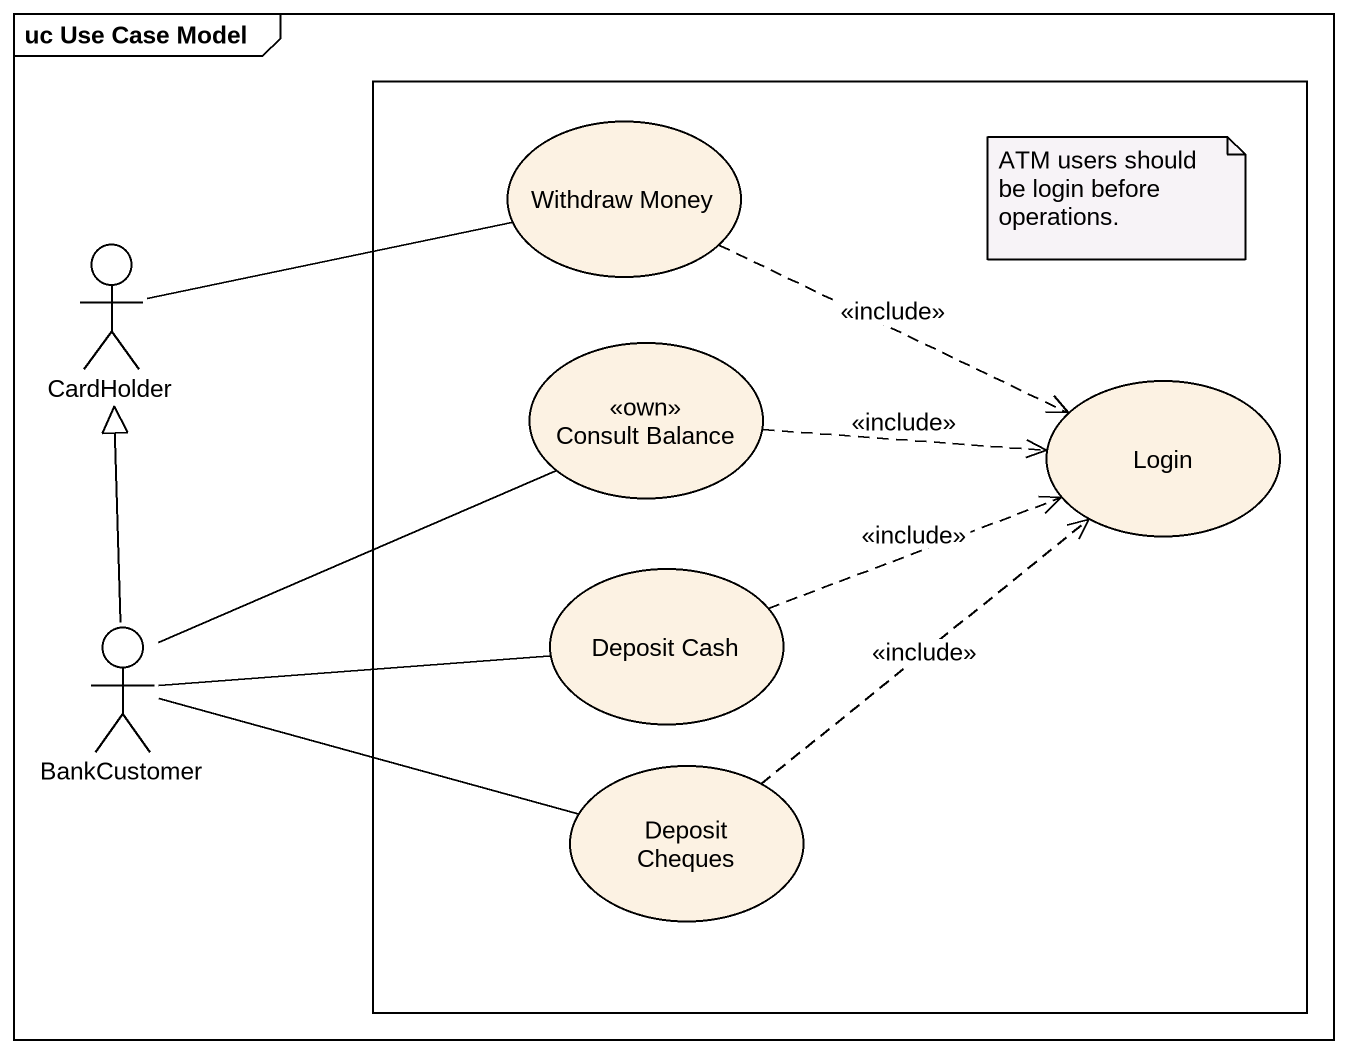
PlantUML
@startuml
mainframe uc Use Case Model
rectangle " " as rectangle1 {
  usecase "Withdraw Money" as Withdraw_Money
  usecase "Consult Balance" as Consult_Balance <<own>>
  usecase Login
  usecase "Deposit Cash" as Deposit_Cash
  usecase "Deposit Cheques" as Deposit_Cheques
}
actor CardHolder
actor BankCustomer
Withdraw_Money .right.> Login : <<include>>
CardHolder -right- Withdraw_Money
Consult_Balance .right.> Login : <<include>>
BankCustomer -up-|> CardHolder
BankCustomer -right- Consult_Balance
BankCustomer -right- Deposit_Cash
BankCustomer -right- Deposit_Cheques
Deposit_Cash .right.> Login : <<include>>
Deposit_Cheques .up.> Login : <<include>>
note as N1
  ATM users should be login before operations.
end note
@enduml
